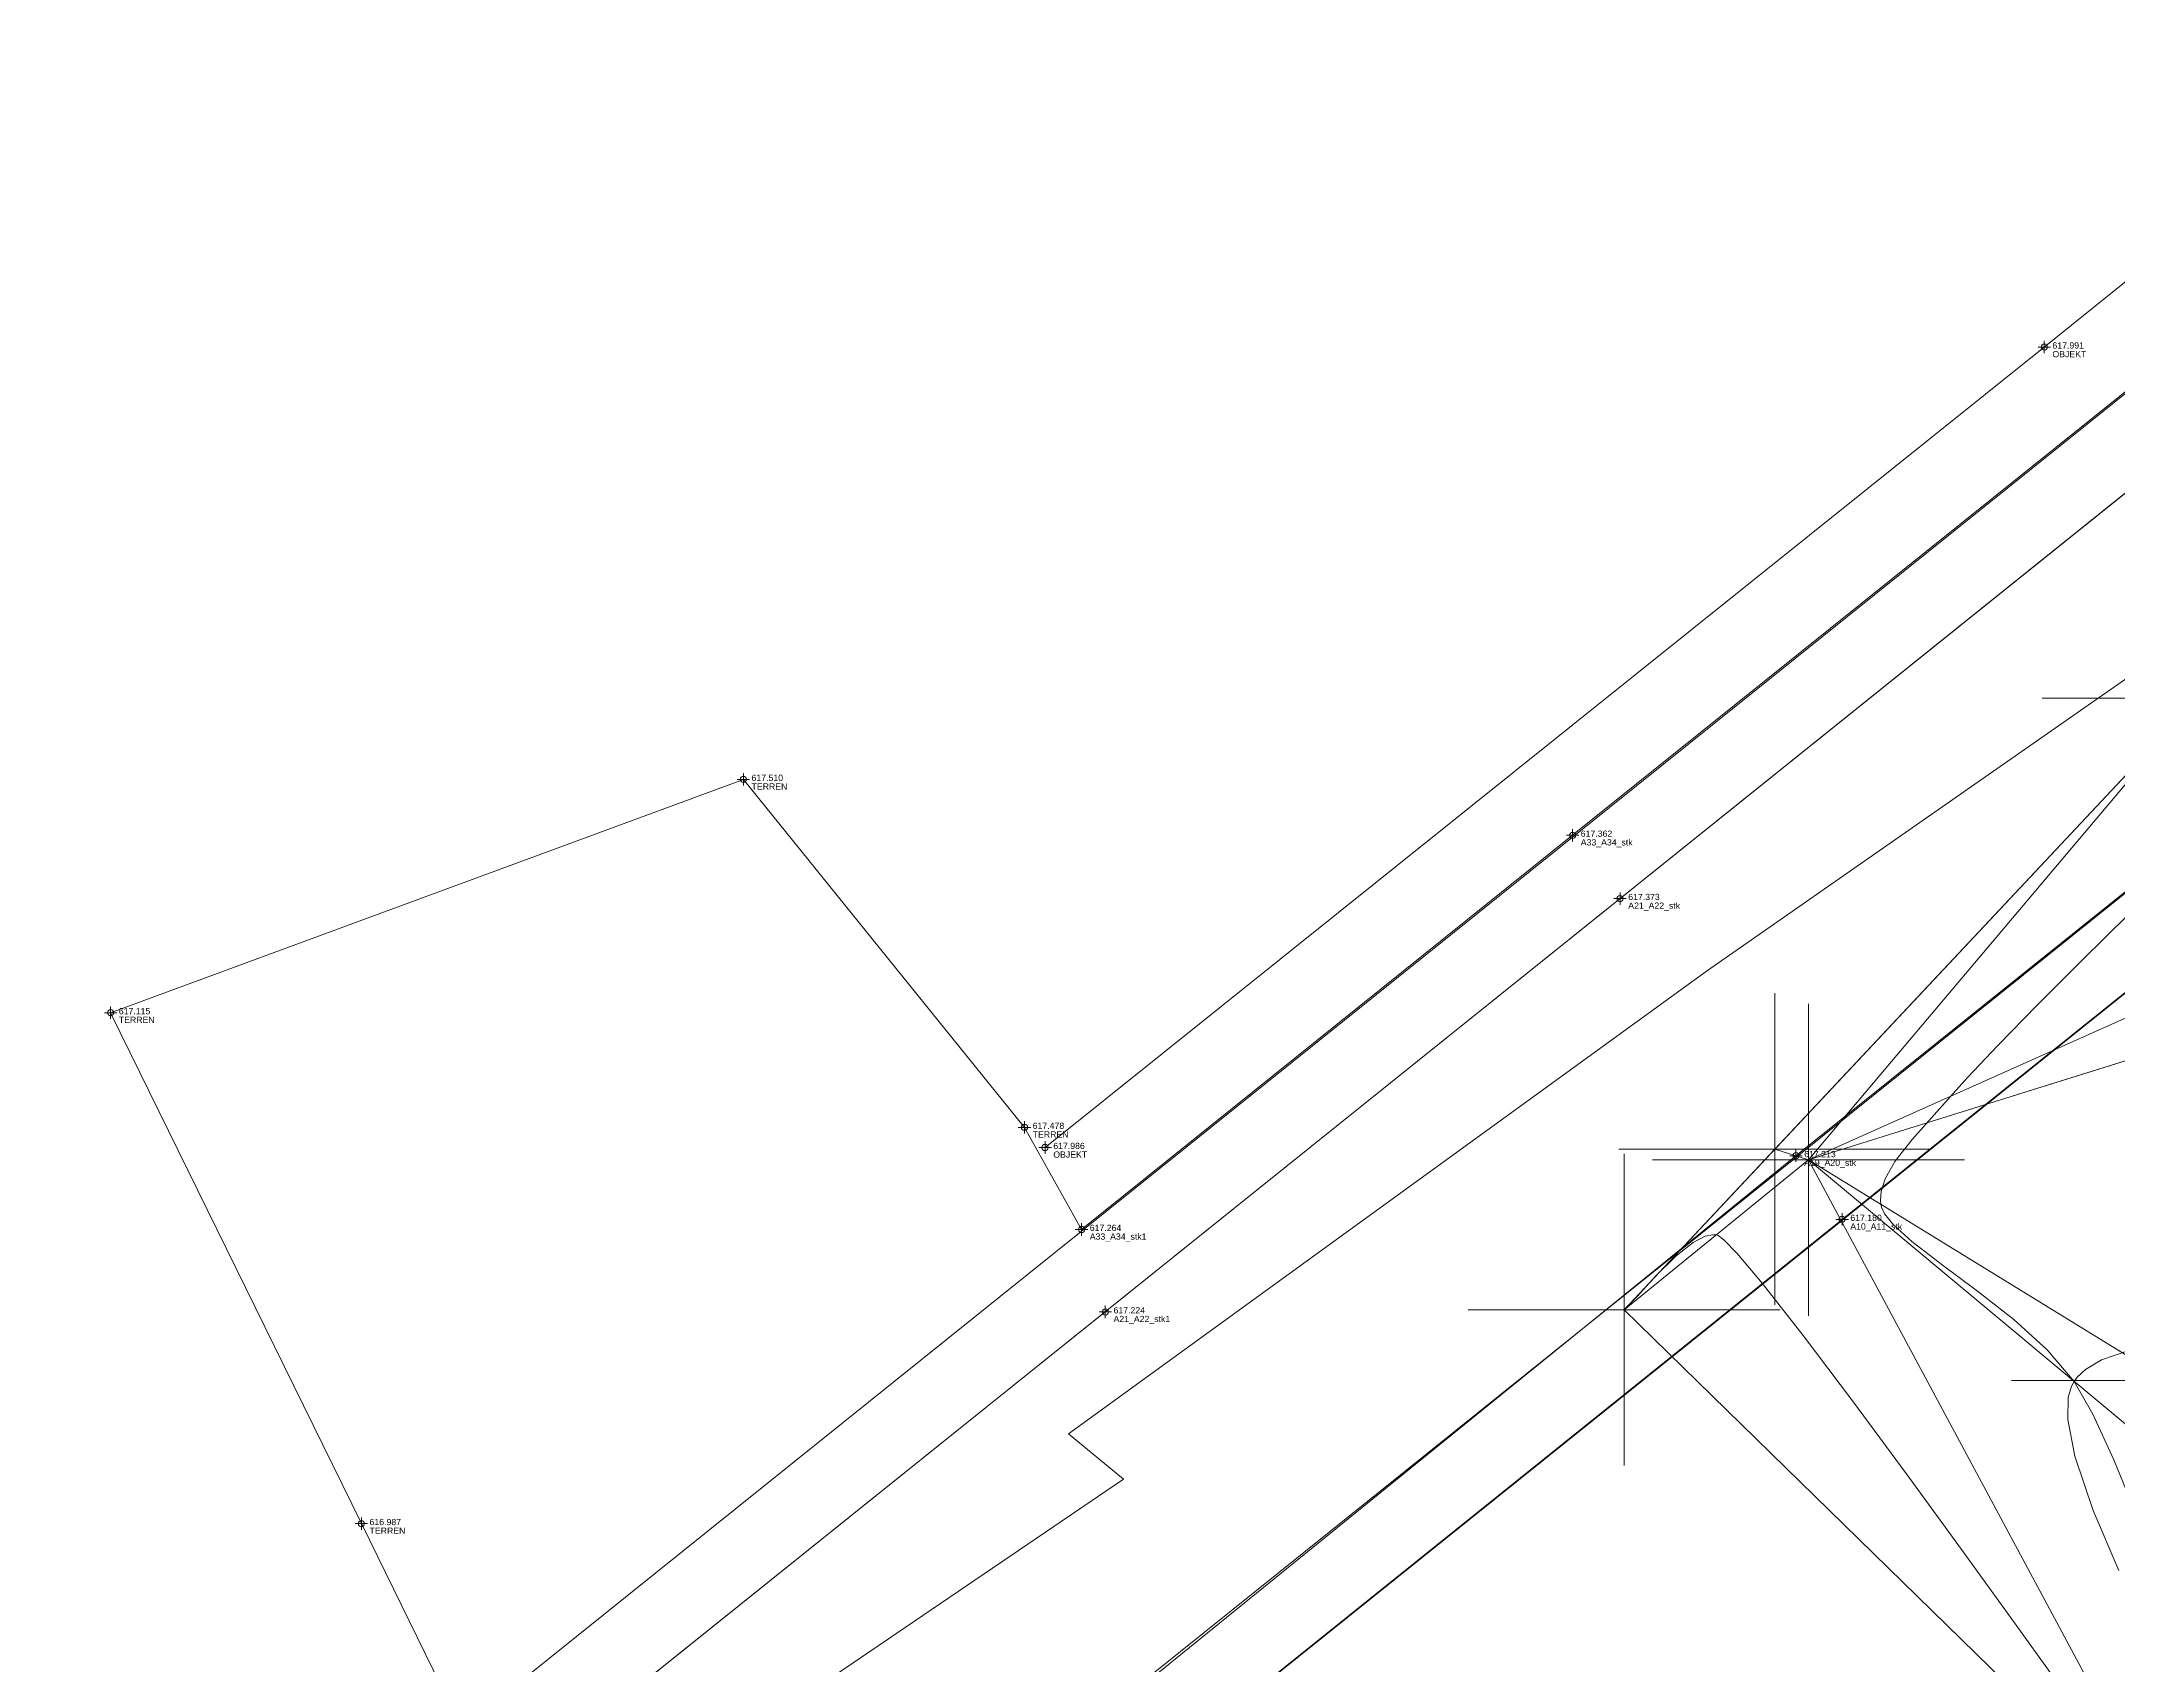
# Model space of a CAD drawing. Header units: metres. Extents: x 7511918 to 7512107, y 4692231 to 4692386.
# Drawn here: x 7511918.21 to 7511958.15, y 4692317.96 to 4692349.21 of the extents above; entities that cross this region are included whole.
import ezdxf

# ---------------------------------------------------------------- set-up
doc = ezdxf.new("R2010")
doc.units = ezdxf.units.M
for name, color, linetype, lineweight in [('A - Rrugë_Pen_No__1', 7, 'Continuous', 0), ('germimi  modeli pikat', 1, 'Continuous', 0), ('germimi modeli izo hipse krysore', 11, 'Continuous', 0), ('germimi modeli trek', 1, 'Continuous', 0), ('objekt ekzistues', 1, 'Continuous', 0), ('Parcela Fqinje', 251, 'Continuous', 0), ('rruga_matjet', 45, 'Continuous', 0), ('terreni  izohipset themelore', 211, 'Continuous', 0), ('terreni  pikat modelit', 133, 'Continuous', 0), ('terreni trek modelit', 132, 'Continuous', 0), ('vellimi  pikat', 97, 'Continuous', 0), ('vellimi  trek', 97, 'Continuous', 0), ('vellimi izo themelore', 97, 'Continuous', 0)]:
    doc.layers.add(name, color=color, linetype=linetype, lineweight=lineweight)
doc.styles.get("Standard").update_dxf_attribs({"font": 'arial.ttf'})

# ---------------------------------------------------------------- blocks, each defined once
blk = doc.blocks.new('*U323', base_point=(7511924.362, 4692320.692, 616.987))
at = {"layer": 'rruga_matjet', "linetype": 'ByBlock', "lineweight": -2}
for p, q in [((7511924.362, 4692320.572, 616.987), (7511924.362, 4692320.812, 616.987)), ((7511924.242, 4692320.692, 616.987), (7511924.482, 4692320.692, 616.987))]:
    blk.add_line(p, q, dxfattribs=at)
blk.add_circle((7511924.362, 4692320.692, 616.987), 0.06, dxfattribs=at)
at = {"layer": 'rruga_matjet', "linetype": 'ByBlock', "char_height": 0.12}
for s, insert, attachment_point in [('{\\fArial|b0|i0|c0|p34;\\C256;TERREN}', (7511924.519, 4692320.616, 616.987), 1), ('{\\fArial|b0|i0|c0|p34;\\C256;616.987}', (7511924.519, 4692320.722, 616.987), 4)]:
    blk.add_mtext(s, dxfattribs=dict(at, insert=insert, attachment_point=attachment_point))
blk = doc.blocks.new('*U324', base_point=(7511937.115, 4692328.317, 617.478))
at = {"layer": 'rruga_matjet', "linetype": 'ByBlock', "lineweight": -2}
for p, q in [((7511937.115, 4692328.197, 617.478), (7511937.115, 4692328.437, 617.478)), ((7511936.995, 4692328.317, 617.478), (7511937.235, 4692328.317, 617.478))]:
    blk.add_line(p, q, dxfattribs=at)
blk.add_circle((7511937.115, 4692328.317, 617.478), 0.06, dxfattribs=at)
at = {"layer": 'rruga_matjet', "linetype": 'ByBlock', "char_height": 0.12}
for s, insert, attachment_point in [('{\\fArial|b0|i0|c0|p34;\\C256;617.478}', (7511937.272, 4692328.347, 617.478), 4), ('{\\fArial|b0|i0|c0|p34;\\C256;TERREN}', (7511937.272, 4692328.241, 617.478), 1)]:
    blk.add_mtext(s, dxfattribs=dict(at, insert=insert, attachment_point=attachment_point))
blk = doc.blocks.new('*U325', base_point=(7511919.54, 4692330.522, 617.115))
at = {"layer": 'rruga_matjet', "linetype": 'ByBlock', "lineweight": -2}
for p, q in [((7511919.42, 4692330.522, 617.115), (7511919.66, 4692330.522, 617.115)), ((7511919.54, 4692330.402, 617.115), (7511919.54, 4692330.642, 617.115))]:
    blk.add_line(p, q, dxfattribs=at)
blk.add_circle((7511919.54, 4692330.522, 617.115), 0.06, dxfattribs=at)
at = {"layer": 'rruga_matjet', "linetype": 'ByBlock', "char_height": 0.12}
for s, insert, attachment_point in [('{\\fArial|b0|i0|c0|p34;\\C256;TERREN}', (7511919.697, 4692330.446, 617.115), 1), ('{\\fArial|b0|i0|c0|p34;\\C256;617.115}', (7511919.697, 4692330.552, 617.115), 4)]:
    blk.add_mtext(s, dxfattribs=dict(at, insert=insert, attachment_point=attachment_point))
blk = doc.blocks.new('*U326', base_point=(7511931.708, 4692335.012, 617.51))
at = {"layer": 'rruga_matjet', "linetype": 'ByBlock', "lineweight": -2}
for p, q in [((7511931.588, 4692335.012, 617.51), (7511931.828, 4692335.012, 617.51)), ((7511931.708, 4692334.892, 617.51), (7511931.708, 4692335.132, 617.51))]:
    blk.add_line(p, q, dxfattribs=at)
blk.add_circle((7511931.708, 4692335.012, 617.51), 0.06, dxfattribs=at)
at = {"layer": 'rruga_matjet', "linetype": 'ByBlock', "char_height": 0.12}
for s, insert, attachment_point in [('{\\fArial|b0|i0|c0|p34;\\C256;TERREN}', (7511931.865, 4692334.936, 617.51), 1), ('{\\fArial|b0|i0|c0|p34;\\C256;617.510}', (7511931.865, 4692335.042, 617.51), 4)]:
    blk.add_mtext(s, dxfattribs=dict(at, insert=insert, attachment_point=attachment_point))
blk = doc.blocks.new('*U327', base_point=(7511937.511, 4692327.929, 617.986))
at = {"layer": 'rruga_matjet', "linetype": 'ByBlock', "lineweight": -2}
for p, q in [((7511937.511, 4692327.809, 617.986), (7511937.511, 4692328.049, 617.986)), ((7511937.391, 4692327.929, 617.986), (7511937.631, 4692327.929, 617.986))]:
    blk.add_line(p, q, dxfattribs=at)
blk.add_circle((7511937.511, 4692327.929, 617.986), 0.06, dxfattribs=at)
at = {"layer": 'rruga_matjet', "linetype": 'ByBlock', "char_height": 0.12}
for s, insert, attachment_point in [('{\\fArial|b0|i0|c0|p34;\\C256;617.986}', (7511937.668, 4692327.959, 617.986), 4), ('{\\fArial|b0|i0|c0|p34;\\C256;OBJEKT}', (7511937.668, 4692327.853, 617.986), 1)]:
    blk.add_mtext(s, dxfattribs=dict(at, insert=insert, attachment_point=attachment_point))
blk = doc.blocks.new('*U328', base_point=(7511956.726, 4692343.331, 617.991))
at = {"layer": 'rruga_matjet', "linetype": 'ByBlock', "lineweight": -2}
for p, q in [((7511956.606, 4692343.331, 617.991), (7511956.846, 4692343.331, 617.991)), ((7511956.726, 4692343.211, 617.991), (7511956.726, 4692343.451, 617.991))]:
    blk.add_line(p, q, dxfattribs=at)
blk.add_circle((7511956.726, 4692343.331, 617.991), 0.06, dxfattribs=at)
at = {"layer": 'rruga_matjet', "linetype": 'ByBlock', "char_height": 0.12}
for s, insert, attachment_point in [('{\\fArial|b0|i0|c0|p34;\\C256;OBJEKT}', (7511956.883, 4692343.255, 617.991), 1), ('{\\fArial|b0|i0|c0|p34;\\C256;617.991}', (7511956.883, 4692343.361, 617.991), 4)]:
    blk.add_mtext(s, dxfattribs=dict(at, insert=insert, attachment_point=attachment_point))
blk = doc.blocks.new('*U343', base_point=(7511952.838, 4692326.546, 617.18))
at = {"layer": 'rruga_matjet', "linetype": 'ByBlock', "lineweight": -2}
for p, q in [((7511952.718, 4692326.546, 617.18), (7511952.958, 4692326.546, 617.18)), ((7511952.838, 4692326.426, 617.18), (7511952.838, 4692326.666, 617.18))]:
    blk.add_line(p, q, dxfattribs=at)
blk.add_circle((7511952.838, 4692326.546, 617.18), 0.06, dxfattribs=at)
at = {"layer": 'rruga_matjet', "linetype": 'ByBlock', "char_height": 0.12}
for s, insert, attachment_point in [('{\\fArial|b0|i0|c0|p34;\\C256;A10_A11_stk}', (7511952.996, 4692326.47, 617.18), 1), ('{\\fArial|b0|i0|c0|p34;\\C256;617.180}', (7511952.996, 4692326.576, 617.18), 4)]:
    blk.add_mtext(s, dxfattribs=dict(at, insert=insert, attachment_point=attachment_point))
blk = doc.blocks.new('*U346', base_point=(7511951.951, 4692327.772, 617.213))
at = {"layer": 'rruga_matjet', "linetype": 'ByBlock', "lineweight": -2}
for p, q in [((7511951.831, 4692327.772, 617.213), (7511952.071, 4692327.772, 617.213)), ((7511951.951, 4692327.652, 617.213), (7511951.951, 4692327.892, 617.213))]:
    blk.add_line(p, q, dxfattribs=at)
blk.add_circle((7511951.951, 4692327.772, 617.213), 0.06, dxfattribs=at)
at = {"layer": 'rruga_matjet', "linetype": 'ByBlock', "char_height": 0.12}
for s, insert, attachment_point in [('{\\fArial|b0|i0|c0|p34;\\C256;A19_A20_stk}', (7511952.109, 4692327.696, 617.213), 1), ('{\\fArial|b0|i0|c0|p34;\\C256;617.213}', (7511952.109, 4692327.802, 617.213), 4)]:
    blk.add_mtext(s, dxfattribs=dict(at, insert=insert, attachment_point=attachment_point))
blk = doc.blocks.new('*U348', base_point=(7511948.568, 4692332.719, 617.373))
at = {"layer": 'rruga_matjet', "linetype": 'ByBlock', "lineweight": -2}
for p, q in [((7511948.568, 4692332.599, 617.373), (7511948.568, 4692332.839, 617.373)), ((7511948.448, 4692332.719, 617.373), (7511948.688, 4692332.719, 617.373))]:
    blk.add_line(p, q, dxfattribs=at)
blk.add_circle((7511948.568, 4692332.719, 617.373), 0.06, dxfattribs=at)
at = {"layer": 'rruga_matjet', "linetype": 'ByBlock', "char_height": 0.12}
for s, insert, attachment_point in [('{\\fArial|b0|i0|c0|p34;\\C256;617.373}', (7511948.725, 4692332.749, 617.373), 4), ('{\\fArial|b0|i0|c0|p34;\\C256;A21_A22_stk}', (7511948.725, 4692332.643, 617.373), 1)]:
    blk.add_mtext(s, dxfattribs=dict(at, insert=insert, attachment_point=attachment_point))
blk = doc.blocks.new('*U349', base_point=(7511938.668, 4692324.766, 617.224))
at = {"layer": 'rruga_matjet', "linetype": 'ByBlock', "lineweight": -2}
for p, q in [((7511938.668, 4692324.646, 617.224), (7511938.668, 4692324.886, 617.224)), ((7511938.548, 4692324.766, 617.224), (7511938.788, 4692324.766, 617.224))]:
    blk.add_line(p, q, dxfattribs=at)
blk.add_circle((7511938.668, 4692324.766, 617.224), 0.06, dxfattribs=at)
at = {"layer": 'rruga_matjet', "linetype": 'ByBlock', "char_height": 0.12}
for s, insert, attachment_point in [('{\\fArial|b0|i0|c0|p34;\\C256;617.224}', (7511938.826, 4692324.796, 617.224), 4), ('{\\fArial|b0|i0|c0|p34;\\C256;A21_A22_stk1}', (7511938.826, 4692324.69, 617.224), 1)]:
    blk.add_mtext(s, dxfattribs=dict(at, insert=insert, attachment_point=attachment_point))
blk = doc.blocks.new('*U351', base_point=(7511947.655, 4692333.937, 617.362))
at = {"layer": 'rruga_matjet', "linetype": 'ByBlock', "lineweight": -2}
for p, q in [((7511947.655, 4692333.817, 617.362), (7511947.655, 4692334.057, 617.362)), ((7511947.535, 4692333.937, 617.362), (7511947.775, 4692333.937, 617.362))]:
    blk.add_line(p, q, dxfattribs=at)
blk.add_circle((7511947.655, 4692333.937, 617.362), 0.06, dxfattribs=at)
at = {"layer": 'rruga_matjet', "linetype": 'ByBlock', "char_height": 0.12}
for s, insert, attachment_point in [('{\\fArial|b0|i0|c0|p34;\\C256;617.362}', (7511947.812, 4692333.967, 617.362), 4), ('{\\fArial|b0|i0|c0|p34;\\C256;A33_A34_stk}', (7511947.812, 4692333.861, 617.362), 1)]:
    blk.add_mtext(s, dxfattribs=dict(at, insert=insert, attachment_point=attachment_point))
blk = doc.blocks.new('*U352', base_point=(7511938.212, 4692326.352, 617.264))
at = {"layer": 'rruga_matjet', "linetype": 'ByBlock', "lineweight": -2}
for p, q in [((7511938.212, 4692326.232, 617.264), (7511938.212, 4692326.472, 617.264)), ((7511938.092, 4692326.352, 617.264), (7511938.332, 4692326.352, 617.264))]:
    blk.add_line(p, q, dxfattribs=at)
blk.add_circle((7511938.212, 4692326.352, 617.264), 0.06, dxfattribs=at)
at = {"layer": 'rruga_matjet', "linetype": 'ByBlock', "char_height": 0.12}
for s, insert, attachment_point in [('{\\fArial|b0|i0|c0|p34;\\C256;617.264}', (7511938.37, 4692326.382, 617.264), 4), ('{\\fArial|b0|i0|c0|p34;\\C256;A33_A34_stk1}', (7511938.37, 4692326.276, 617.264), 1)]:
    blk.add_mtext(s, dxfattribs=dict(at, insert=insert, attachment_point=attachment_point))

msp = doc.modelspace()

# ---------------------------------------------------------------- linework, layer by layer
at = {"layer": 'A - Rrugë_Pen_No__1', "color": 5, "linetype": 'Continuous', "lineweight": 13}
for points in [[(7511923.403, 4692314.426), (7511977.414, 4692357.806), (7511977.851, 4692358.357), (7511978.027, 4692359.039), (7511977.913, 4692359.732), (7511977.528, 4692360.32), (7511972.741, 4692364.958), (7511968.144, 4692369.785), (7511963.744, 4692374.793)], [(7511924.358, 4692313.278), (7511979.135, 4692357.266), (7511979.783, 4692357.897), (7511980.312, 4692358.629), (7511980.705, 4692359.443), (7511981.002, 4692360.632), (7511981.013, 4692361.858), (7511980.737, 4692363.052), (7511980.189, 4692364.149), (7511979.399, 4692365.086), (7511974.582, 4692369.882), (7511969.971, 4692374.875)]]:
    msp.add_lwpolyline(points, dxfattribs=at)
for points in [[(7512057.317, 4692333.301, -0.166623), (7512008.192, 4692343.164, -0.026969), (7511992.916, 4692353.524, 0.354905), (7511983.439, 4692353.026), (7511972.538, 4692344.272), (7511925.79, 4692306.725)], [(7512057.317, 4692328.478, -0.165277), (7512005.772, 4692339.077, -0.032931), (7511987.41, 4692351.797), (7511986.673, 4692352.201), (7511985.843, 4692352.338), (7511985.015, 4692352.192), (7511984.282, 4692351.78), (7511967.317, 4692338.154), (7511926.891, 4692305.686)]]:
    msp.add_lwpolyline(points, format="xyb", dxfattribs=at)
at = {"layer": 'germimi  modeli pikat', "color": 1, "linetype": 'Continuous', "lineweight": 0}
for p, q in [((7511952.192, 4692326.841, 617.257), (7511952.192, 4692328.541, 617.257)), ((7511951.342, 4692327.691, 617.257), (7511953.042, 4692327.691, 617.257)), ((7511948.645, 4692323.958, 617.106), (7511948.645, 4692325.658, 617.106)), ((7511947.795, 4692324.808, 617.106), (7511949.495, 4692324.808, 617.106))]:
    msp.add_line(p, q, dxfattribs=at)
at = {"layer": 'germimi modeli izo hipse krysore', "color": 11, "linetype": 'Continuous', "lineweight": 0, "elevation": 617}
msp.add_lwpolyline([(7511958.345, 4692332.41), (7511957.45, 4692331.53), (7511956.588, 4692330.666), (7511955.832, 4692329.891), (7511955.253, 4692329.281), (7511954.92, 4692328.912), (7511954.56, 4692328.502), (7511954.184, 4692328.083), (7511953.855, 4692327.662), (7511953.667, 4692327.327), (7511953.589, 4692327.08), (7511953.575, 4692326.918), (7511953.581, 4692326.838), (7511953.594, 4692326.779), (7511953.656, 4692326.653), (7511953.828, 4692326.442), (7511954.18, 4692326.122), (7511954.765, 4692325.669), (7511955.442, 4692325.164), (7511956.139, 4692324.617), (7511956.782, 4692324.036), (7511957.298, 4692323.43), (7511957.659, 4692322.8), (7511958.063, 4692321.919), (7511958.493, 4692320.866)], dxfattribs=at)
at = {"layer": 'germimi modeli trek', "color": 1, "linetype": 'Continuous', "lineweight": 0}
for points in [[(7511959.685, 4692336.574, 617.578), (7511948.645, 4692324.808, 617.106), (7511952.192, 4692327.691, 617.257)], [(7511959.685, 4692336.574, 617.578), (7511952.192, 4692327.691, 617.257), (7511962.213, 4692332.175, 616.313)], [(7511962.213, 4692332.175, 616.313), (7511952.192, 4692327.691, 617.257), (7511959.097, 4692323.448, 615.979)], [(7511952.192, 4692327.691, 617.257), (7511948.645, 4692324.808, 617.106), (7511959.359, 4692314.333, 617.127)], [(7511963.715, 4692318.075, 616.677), (7511959.097, 4692323.448, 615.979), (7511952.192, 4692327.691, 617.257)], [(7511952.192, 4692327.691, 617.257), (7511959.359, 4692314.333, 617.127), (7511963.715, 4692318.075, 616.677)]]:
    msp.add_3dface(points, dxfattribs=at)
at = {"layer": 'objekt ekzistues'}
msp.add_polyline3d([(7511937.511, 4692327.929, 617.986), (7511956.726, 4692343.331, 617.991), (7511963.103, 4692348.469, 618.007)], dxfattribs=at)
at = {"layer": 'Parcela Fqinje', "elevation": 609.752, "flags": 128}
msp.add_lwpolyline([(7512042.427, 4692243.089), (7512036.416, 4692234.41), (7512024.736, 4692231.331), (7512026.537, 4692239.37), (7512014.952, 4692250.065), (7512021.597, 4692257.99), (7512022.307, 4692258.85), (7512017.867, 4692262.99), (7512009.674, 4692254.166), (7511990.138, 4692265.631), (7511972.308, 4692273.251), (7511941.458, 4692293.101), (7511928.331, 4692300.748), (7511927.019, 4692301.512), (7511918.211, 4692306.549), (7511919.271, 4692307.313), (7511925.6, 4692312.428), (7511939.02, 4692321.55), (7511937.962, 4692322.418), (7511950.248, 4692331.332), (7511962.497, 4692339.88), (7511968.34, 4692344.458), (7511984.021, 4692356.967), (7511985.853, 4692355.253)], dxfattribs=at)
at = {"layer": 'rruga_matjet'}
msp.add_polyline3d([(7511977.387, 4692357.806, 619.84), (7511947.655, 4692333.937, 617.362), (7511938.212, 4692326.352, 617.264), (7511937.115, 4692328.317, 617.478), (7511931.708, 4692335.012, 617.51), (7511919.54, 4692330.522, 617.115), (7511924.362, 4692320.692, 616.987), (7511926.97, 4692315.376, 616.987), (7511938.668, 4692324.766, 617.224), (7511948.568, 4692332.719, 617.373), (7511979.122, 4692357.264, 619.879)], close=True, dxfattribs=at)
msp.add_polyline3d([(7511939.574, 4692317.73, 616.941), (7511940.465, 4692316.601, 616.986), (7511952.838, 4692326.546, 617.18), (7511984.282, 4692351.78, 619.849), (7511983.421, 4692353.012, 619.849), (7511951.951, 4692327.772, 617.213), (7511939.574, 4692317.73, 616.941)], dxfattribs=at)
at = {"layer": 'terreni  izohipset themelore', "color": 211, "linetype": 'Continuous', "lineweight": 0, "elevation": 617}
msp.add_lwpolyline([(7511958.35, 4692324.025), (7511957.824, 4692323.844), (7511957.517, 4692323.659), (7511957.361, 4692323.512), (7511957.298, 4692323.43), (7511957.247, 4692323.339), (7511957.184, 4692323.117), (7511957.177, 4692322.693), (7511957.312, 4692321.989), (7511957.665, 4692320.943), (7511958.163, 4692319.792)], dxfattribs=at)
at = {"layer": 'terreni  pikat modelit', "color": 133, "linetype": 'Continuous', "lineweight": 0}
for p, q in [((7511951.545, 4692327.049, 617.23), (7511951.545, 4692328.749, 617.23)), ((7511952.192, 4692326.841, 617.257), (7511952.192, 4692328.541, 617.257)), ((7511950.695, 4692327.899, 617.23), (7511952.395, 4692327.899, 617.23)), ((7511951.342, 4692327.691, 617.257), (7511953.042, 4692327.691, 617.257)), ((7511948.645, 4692323.958, 617.106), (7511948.645, 4692325.658, 617.106)), ((7511947.795, 4692324.808, 617.106), (7511949.495, 4692324.808, 617.106))]:
    msp.add_line(p, q, dxfattribs=at)
at = {"layer": 'terreni trek modelit', "color": 132, "linetype": 'Continuous', "lineweight": 0}
for points in [[(7511959.685, 4692336.574, 617.578), (7511951.545, 4692327.899, 617.23), (7511952.192, 4692327.691, 617.257)], [(7511967.613, 4692332.517, 617.572), (7511959.685, 4692336.574, 617.578), (7511952.192, 4692327.691, 617.257)], [(7511967.613, 4692332.517, 617.572), (7511952.192, 4692327.691, 617.257), (7511963.715, 4692318.075, 616.677)], [(7511948.645, 4692324.808, 617.106), (7511952.192, 4692327.691, 617.257), (7511951.545, 4692327.899, 617.23)], [(7511959.359, 4692314.333, 617.127), (7511952.192, 4692327.691, 617.257), (7511948.645, 4692324.808, 617.106)], [(7511959.359, 4692314.333, 617.127), (7511963.715, 4692318.075, 616.677), (7511952.192, 4692327.691, 617.257)]]:
    msp.add_3dface(points, dxfattribs=at)
at = {"layer": 'vellimi  pikat', "color": 97, "linetype": 'Continuous', "lineweight": 0}
for p, q in [((7511956.685, 4692336.574), (7511962.685, 4692336.574)), ((7511951.545, 4692324.899), (7511951.545, 4692330.899)), ((7511952.192, 4692324.691), (7511952.192, 4692330.691)), ((7511948.545, 4692327.899), (7511954.545, 4692327.899)), ((7511948.645, 4692321.808), (7511948.645, 4692327.808)), ((7511949.192, 4692327.691), (7511955.192, 4692327.691)), ((7511945.645, 4692324.808), (7511951.645, 4692324.808)), ((7511956.097, 4692323.448, -1.024), (7511962.097, 4692323.448, -1.024))]:
    msp.add_line(p, q, dxfattribs=at)
at = {"layer": 'vellimi  trek', "color": 97, "linetype": 'Continuous', "lineweight": 0}
for points in [[(7511959.685, 4692336.574), (7511951.545, 4692327.899), (7511952.192, 4692327.691)], [(7511952.192, 4692327.691), (7511962.213, 4692332.175, -1.183), (7511959.685, 4692336.574)], [(7511952.192, 4692327.691), (7511961.671, 4692330.658, -1.196), (7511962.213, 4692332.175, -1.183)], [(7511959.097, 4692323.448, -1.024), (7511961.671, 4692330.658, -1.196), (7511952.192, 4692327.691)], [(7511951.545, 4692327.899), (7511948.645, 4692324.808), (7511952.192, 4692327.691)], [(7511952.192, 4692327.691), (7511948.645, 4692324.808), (7511959.359, 4692314.333)], [(7511952.192, 4692327.691), (7511959.359, 4692314.333), (7511963.715, 4692318.075)], [(7511963.715, 4692318.075), (7511959.097, 4692323.448, -1.024), (7511952.192, 4692327.691)]]:
    msp.add_3dface(points, dxfattribs=at)
at = {"layer": 'vellimi izo themelore', "color": 97, "linetype": 'Continuous', "lineweight": 0}
msp.add_lwpolyline([(7511959.359, 4692314.333), (7511959.286, 4692314.431), (7511959.106, 4692314.676), (7511958.76, 4692315.153), (7511958.174, 4692315.967), (7511957.282, 4692317.21), (7511956.267, 4692318.624), (7511955.183, 4692320.126), (7511954.089, 4692321.63), (7511953.039, 4692323.054), (7511952.091, 4692324.311), (7511951.3, 4692325.32), (7511950.819, 4692325.89), (7511950.566, 4692326.151), (7511950.455, 4692326.236), (7511950.418, 4692326.249), (7511950.35, 4692326.252), (7511950.205, 4692326.221), (7511949.973, 4692326.104), (7511949.648, 4692325.848), (7511949.251, 4692325.452), (7511948.905, 4692325.071), (7511948.655, 4692324.818)], dxfattribs=at)

# ---------------------------------------------------------------- block references
at = {"layer": 'rruga_matjet'}
for name, p in [('*U328', (7511956.726, 4692343.331, 617.991)), ('*U326', (7511931.708, 4692335.012, 617.51)), ('*U351', (7511947.655, 4692333.937, 617.362)), ('*U348', (7511948.568, 4692332.719, 617.373)), ('*U325', (7511919.54, 4692330.522, 617.115)), ('*U324', (7511937.115, 4692328.317, 617.478)), ('*U327', (7511937.511, 4692327.929, 617.986)), ('*U346', (7511951.951, 4692327.772, 617.213)), ('*U352', (7511938.212, 4692326.352, 617.264)), ('*U343', (7511952.838, 4692326.546, 617.18)), ('*U349', (7511938.668, 4692324.766, 617.224)), ('*U323', (7511924.362, 4692320.692, 616.987))]:
    msp.add_blockref(name, p, dxfattribs=at)

doc.saveas('drawing.dxf')
